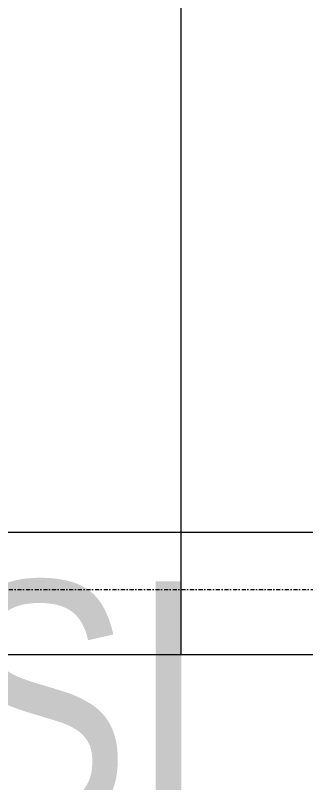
# Model space of a CAD drawing. Extents: x -9058 to 11890, y 0 to 8245.
# Drawn here: x 3956 to 4026.7, y 2913.9 to 3100.6 of the extents above; entities that cross this region are included whole.
import ezdxf
from ezdxf.enums import TextEntityAlignment as Align

# ---------------------------------------------------------------- set-up
doc = ezdxf.new("R2010")
doc.units = 0
doc.header["$MEASUREMENT"] = 0
doc.linetypes.add('DASHDOT', pattern=[1, 0.5, -0.25, 0, -0.25])
doc.layers.get('0').update_dxf_attribs({"color": 9, "lineweight": 9})
for name, color, linetype, lineweight in [('21_mahal200', 9, 'Continuous', 9), ('21_mahal200 @ 20', 9, 'Continuous', 9), ('24', 9, 'DASHDOT', 9), ('40A', 9, 'Continuous', 9)]:
    doc.layers.add(name, color=color, linetype=linetype, lineweight=lineweight)
doc.styles.add('Arial', font='arial.ttf', dxfattribs={"height": 2.5})
doc.styles.add('MuuM_TEXT-STANDART', font='ARIALN.TTF')

# ---------------------------------------------------------------- blocks, each defined once
blk = doc.blocks.new('0a_roomno2')
blk.add_lwpolyline([(30, -16), (0, -16), (0, 0), (30, 0)], close=True)
for points in [[(0, 0), (30, 0)], [(24, -5), (24, -16)]]:
    blk.add_lwpolyline(points)
at = {"layer": '40A'}
blk.add_lwpolyline([(0, 0), (30, 0)], dxfattribs=at)
at = {"style": 'Arial'}
blk.add_attdef('ODANO', (0, 1.505), '', height=3, dxfattribs=at)
blk.add_attdef('MEKANADI', text='', height=3, dxfattribs=at).set_placement((0.525, -4.75), align=Align.BOTTOM_LEFT)
at = {"style": 'MuuM_TEXT-STANDART', "width": 0.6}
for tag, p in [('YER01', (15, -7)), ('TAVAN01', (20.625, -7)), ('DUVAR01', (26.25, -7)), ('YER02', (15, -10.375)), ('TAVAN02', (20.625, -10.375)), ('DUVAR02', (26.25, -10.375)), ('YER03', (15, -13.75)), ('TAVAN03', (20.625, -13.75)), ('DUVAR03', (26.25, -13.75))]:
    blk.add_attdef(tag, text='', height=2.25, dxfattribs=at).set_placement(p, align=Align.MIDDLE_CENTER)
at = {"style": 'MuuM_TEXT-STANDART'}
blk.add_attdef('M2', text='', height=2.25, dxfattribs=at).set_placement((1.3231, -7.8046), align=Align.MIDDLE_LEFT)
at = {"style": 'MuuM_TEXT-STANDART', "width": 0.6}
blk.add_attdef('TEMIZTAVANYUKSEKLIGI', text='', height=2.25, dxfattribs=at).set_placement((2.7, -13.1619), align=Align.MIDDLE_LEFT)
blk = doc.blocks.new('*U1873')
at = {"layer": '21_mahal200 @ 20', "xscale": 20, "yscale": 20, "zscale": 20}
blk.add_blockref('0a_roomno2', (3516.33, 3265), dxfattribs=at)
blk = doc.blocks.new('*U1874')
at = {"layer": '21_mahal200 @ 20'}
ref = blk.add_blockref('0a_roomno2', (3474.33, 2974.84), dxfattribs=dict(at, xscale=20, yscale=20, zscale=20))
ref.add_attrib('MEKANADI', 'SAT.DAN.ODASI', dxfattribs={"layer": '0', "height": 60, "style": 'Arial', "width": 0.8}).set_placement((3484.83, 2884.84), align=Align.BOTTOM_LEFT)
blk = doc.blocks.new('AKS')
at = {"layer": '24', "ltscale": 2}
blk.add_lwpolyline([(3905.06, 2945.87), (4585.06, 2945.87)], dxfattribs=at)

msp = doc.modelspace()

# ---------------------------------------------------------------- block references
msp.add_blockref('AKS', (20, 15))
at = {"layer": '21_mahal200', "color": 6, "linetype": 'DASHDOT'}
for name in ['*U1873', '*U1874']:
    msp.add_blockref(name, (0, 0), dxfattribs=at)

doc.saveas('drawing.dxf')
